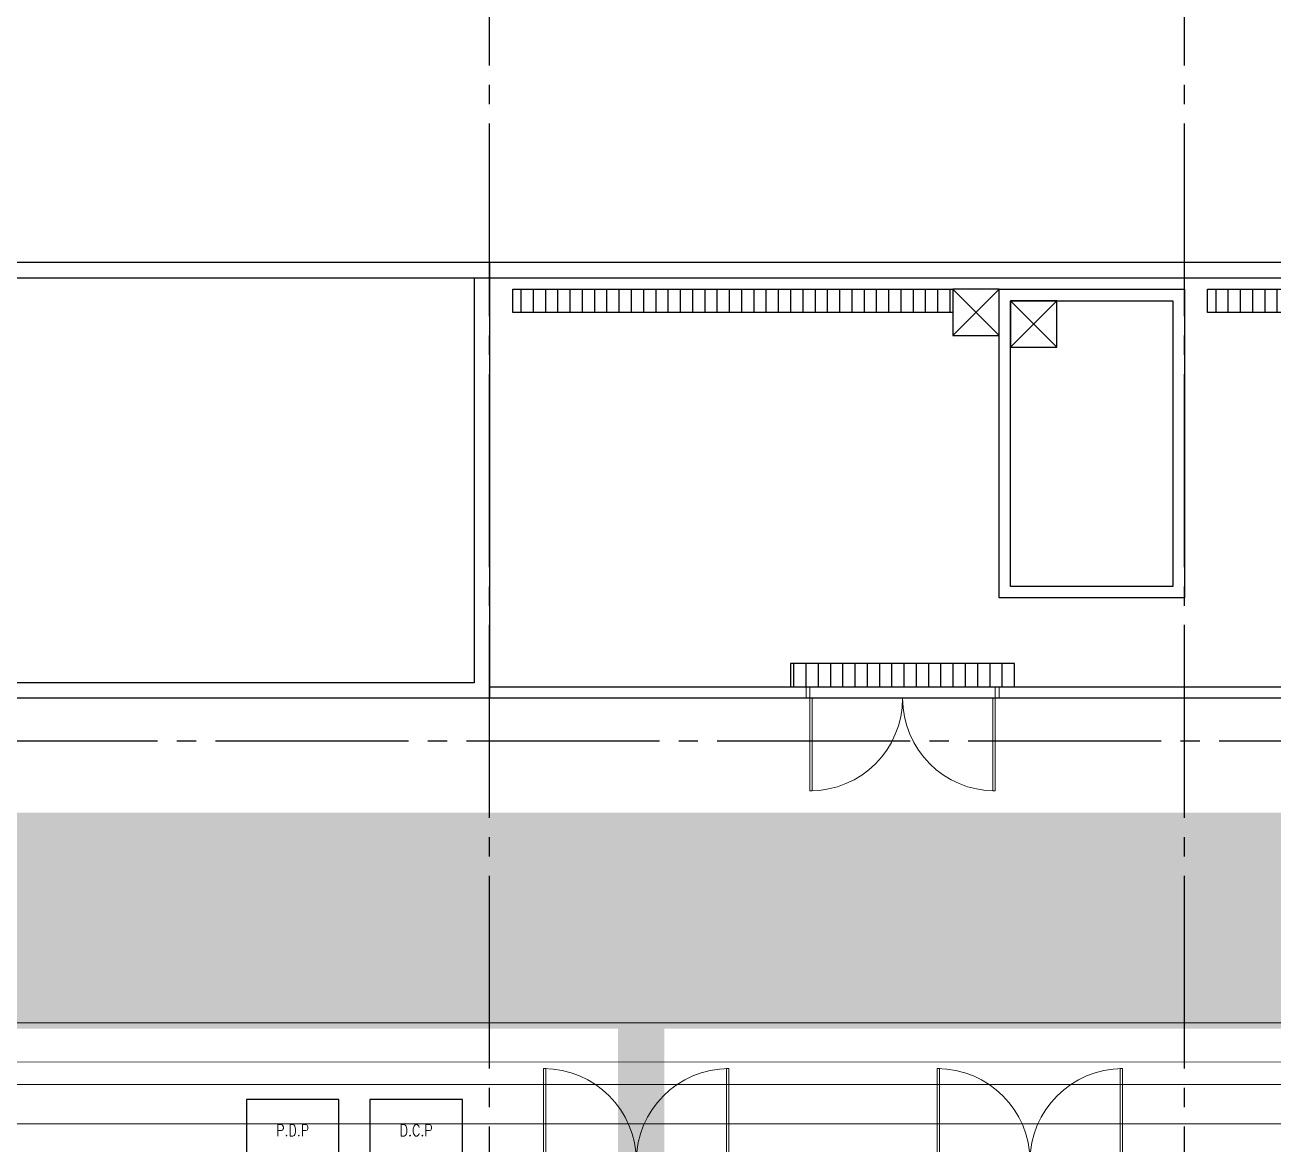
# Model space of a CAD drawing. Extents: x -18489 to 195597, y -1599 to 112111.
# Drawn here: x 8458 to 10075, y 13427 to 14878 of the extents above; entities that cross this region are included whole.
import ezdxf
from ezdxf.enums import TextEntityAlignment as Align

# ---------------------------------------------------------------- set-up
doc = ezdxf.new("R2010")
doc.units = 0
doc.header["$LTSCALE"] = 100
doc.linetypes.add('X-N-FAB-L10$0$COL-CEN-LIN', pattern=[3.25, 2.5, -0.25, 0.25, -0.25])
for name, color, linetype, lineweight in [('188K-SM-03-F10-MECH-EQ-Y2257103$0$0-AHU-SA', 5, 'Continuous', 0), ('188K-SM-03-F10-MECH-EQ-Y2257103$0$0-CHR', 3, 'Continuous', 0), ('188K-SM-03-F10-MECH-EQ-Y2257103$0$0-CHS', 4, 'Continuous', 0)]:
    doc.layers.add(name, color=color, linetype=linetype, lineweight=lineweight)
for name, color, linetype in [('X-N-FAB-L10$0$00-PANEL', 8, 'Continuous'), ('X-N-FAB-L10$0$08', 8, 'Continuous'), ('X-N-FAB-L10$0$200K新增範圍', 8, 'Continuous'), ('X-N-FAB-L10$0$A-WALL-IN', 8, 'Continuous'), ('X-N-FAB-L10$0$BLOCK', 8, 'Continuous'), ('X-N-FAB-L10$0$CCL', 8, 'X-N-FAB-L10$0$COL-CEN-LIN'), ('X-N-FAB-L10$0$DOOR', 8, 'Continuous')]:
    doc.layers.add(name, color=color, linetype=linetype)
doc.styles.add('X-N-FAB-L10$0$STANDARD', font='SIMPLEX', dxfattribs={"bigfont": 'BIGFONT'})

# ---------------------------------------------------------------- blocks, each defined once
blk = doc.blocks.new('188K-SM-03-F10-MECH-EQ-Y2257103')
at = {"layer": '188K-SM-03-F10-MECH-EQ-Y2257103$0$0-AHU-SA'}
for points, const_width in [([(18342.7, 14999.2), (18342.7, 13716.7), (3328.2, 13716.7)], 280), ([(9256.3, 13706), (9256.3, 13290.9)], 60)]:
    blk.add_lwpolyline(points, dxfattribs=dict(at, const_width=const_width))
at = {"layer": '188K-SM-03-F10-MECH-EQ-Y2257103$0$0-CHR'}
for p, q in [((18905.4, 13504.3, -60), (548.7, 13504.3, -60)), ((18905.4, 13453.5, -60), (548.7, 13453.5, -60))]:
    blk.add_line(p, q, dxfattribs=at)
at = {"layer": '188K-SM-03-F10-MECH-EQ-Y2257103$0$0-CHS'}
for p, q in [((18905.4, 13583.7, -60), (548.7, 13585.1, -60)), ((18905.4, 13532.9, -60), (548.7, 13534.3, -60))]:
    blk.add_line(p, q, dxfattribs=at)
blk = doc.blocks.new('X-N-FAB-L10$0$A$C467ba2ca')
at = {"layer": 'X-N-FAB-L10$0$CCL'}
for p, q in [((-17950, 0), (-17950, 9160)), ((-17050, 0), (-17050, 9160)), ((-17050, 0), (-17050, 9160)), ((-27730, 3950), (360, 3950)), ((-27730, 3350), (360, 3350))]:
    blk.add_line(p, q, dxfattribs=at)
blk = doc.blocks.new('X-N-FAB-L10$0$DE-MMTN-F1-ALL-B-2-B-CHEM-0009_20250730-For 洋基-v2$0$SUMP PIT')
at = {"layer": 'X-N-FAB-L10$0$08'}
for p, q in [((-30, 30), (30, -30)), ((-30, -30), (30, 30))]:
    blk.add_line(p, q, dxfattribs=at)
blk.add_lwpolyline([(-30, -30), (30, -30), (30, 30), (-30, 30)], close=True, dxfattribs=at)
blk = doc.blocks.new('X-N-FAB-L10$0$A$Cf42b12f3')
at = {"layer": 'X-N-FAB-L10$0$DOOR', "lineweight": 0}
for p, q in [((0, 120), (0, 135)), ((0, 135), (5, 135)), ((5, 135), (5, 120)), ((250, 135), (245, 135)), ((245, 135), (245, 120)), ((250, 120), (250, 135)), ((5, 120), (0, 120)), ((5, 0), (5, 120)), ((5, 120), (8, 120)), ((8, 120), (8, 0)), ((242, 120), (242, 0)), ((245, 120), (242, 120)), ((245, 0), (245, 120)), ((245, 120), (250, 120)), ((8, 0), (5, 0)), ((242, 0), (245, 0))]:
    blk.add_line(p, q, dxfattribs=at)
for centre, start, end in [((5, 120), 270, 0), ((245, 120), 180, 270)]:
    blk.add_arc(centre, 120, start, end, dxfattribs=at)
blk = doc.blocks.new('X-N-FAB-L10$0$A$C1988aaf9')
at = {"layer": 'X-N-FAB-L10$0$00-PANEL'}
for points in [[(5085, 1855), (5205, 1855), (5205, 1935), (5085, 1935)], [(5245, 1855), (5365, 1855), (5365, 1935), (5245, 1935)]]:
    blk.add_lwpolyline(points, close=True, dxfattribs=at)
at = {"layer": 'X-N-FAB-L10$0$00-PANEL', "style": 'X-N-FAB-L10$0$STANDARD', "width": 0.8}
for s, p in [('P.D.P', (5145, 1895)), ('D.C.P', (5305, 1895))]:
    blk.add_text(s, height=15, dxfattribs=at).set_placement(p, align=Align.MIDDLE)
blk = doc.blocks.new('X-N-FAB-L10$0$A$C969652c4')
at = {"layer": 'X-N-FAB-L10$0$08'}
h = blk.add_hatch(dxfattribs=at)
h.set_pattern_fill('ANSI31', color=256, scale=5, angle=45)
h.set_pattern_definition([(90, (-8107.5, -9695), (-15.875, 3e-15), [])])
h.paths.add_polyline_path([(7755, 3130), (7185, 3130), (7185, 3160), (7755, 3160)])
h = blk.add_hatch(dxfattribs=at)
h.set_pattern_fill('ANSI31', color=256, scale=5, angle=45)
h.set_pattern_definition([(90, (-7207.5, -9695), (-15.875, 3e-15), [])])
h.paths.add_polyline_path([(8655, 3130), (8085, 3130), (8085, 3160), (8655, 3160)])
h = blk.add_hatch(dxfattribs=at)
h.set_pattern_fill('ANSI31', color=256, scale=5, angle=45)
h.set_pattern_definition([(90, (-7087.5, -10180), (-15.875, 3e-15), [])])
h.paths.add_polyline_path([(7545, 2645), (7835, 2645), (7835, 2675), (7545, 2675)])
for points in [[(7755, 3130), (7185, 3130), (7185, 3160), (7755, 3160)], [(8055, 2760), (7815, 2760), (7815, 3160), (8055, 3160)], [(8655, 3130), (8085, 3130), (8085, 3160), (8655, 3160)], [(8040, 2775), (7830, 2775), (7830, 3145), (8040, 3145)], [(7545, 2645), (7835, 2645), (7835, 2675), (7545, 2675)]]:
    blk.add_lwpolyline(points, close=True, dxfattribs=at)
at = {"layer": 'X-N-FAB-L10$0$A-WALL-IN'}
for points in [[(15585, 3355), (15585, 2630), (7155, 2630)], [(7155, 2645), (15570, 2645), (15570, 3355)], [(7155, 3195), (13455, 3195), (13455, 2645)], [(7155, 3175), (13440, 3175), (13440, 2645)]]:
    blk.add_lwpolyline(points, dxfattribs=at)
for points in [[(5335, 3195), (7155, 3195), (7155, 2630), (5335, 2630)], [(5355, 3175), (7135, 3175), (7135, 2650), (5355, 2650)]]:
    blk.add_lwpolyline(points, close=True, dxfattribs=at)
at = {"layer": 'X-N-FAB-L10$0$DOOR', "lineweight": 0}
for p, q in [((7565, 2630), (7565, 2645)), ((7565, 2645), (7570, 2645)), ((7570, 2645), (7570, 2630)), ((7815, 2645), (7810, 2645)), ((7810, 2645), (7810, 2630)), ((7815, 2630), (7815, 2645)), ((7570, 2630), (7565, 2630)), ((7570, 2510), (7570, 2630)), ((7570, 2630), (7573, 2630)), ((7573, 2630), (7573, 2510)), ((7807, 2630), (7807, 2510)), ((7810, 2630), (7807, 2630)), ((7810, 2510), (7810, 2630)), ((7810, 2630), (7815, 2630)), ((7573, 2510), (7570, 2510)), ((7807, 2510), (7810, 2510))]:
    blk.add_line(p, q, dxfattribs=at)
for centre, start, end in [((7570, 2630), 270, 0), ((7810, 2630), 180, 270)]:
    blk.add_arc(centre, 120, start, end, dxfattribs=at)
at = {"layer": 'X-N-FAB-L10$0$08'}
for p in [(7785, 3130), (7860, 3115)]:
    blk.add_blockref('X-N-FAB-L10$0$DE-MMTN-F1-ALL-B-2-B-CHEM-0009_20250730-For 洋基-v2$0$SUMP PIT', p, dxfattribs=at)
at = {"layer": 'X-N-FAB-L10$0$200K新增範圍'}
blk.add_blockref('X-N-FAB-L10$0$A$C1988aaf9', (1755, 175), dxfattribs=at)
at = {"layer": 'X-N-FAB-L10$0$200K新增範圍', "xscale": -1, "rotation": 180}
for p in [(7220, 2150), (7730, 2150)]:
    blk.add_blockref('X-N-FAB-L10$0$A$Cf42b12f3', p, dxfattribs=at)
blk = doc.blocks.new('X-N-FAB-L10')
blk.add_blockref('X-N-FAB-L10$0$A$C969652c4', (1905, 11375))
at = {"layer": 'X-N-FAB-L10$0$BLOCK'}
blk.add_blockref('X-N-FAB-L10$0$A$C467ba2ca', (27010, 10600), dxfattribs=at)

msp = doc.modelspace()

# ---------------------------------------------------------------- block references
msp.add_blockref('188K-SM-03-F10-MECH-EQ-Y2257103', (0, 0))

# ---------------------------------------------------------------- next in the draw order: block references
msp.add_blockref('X-N-FAB-L10', (0, 0))

doc.saveas('drawing.dxf')
